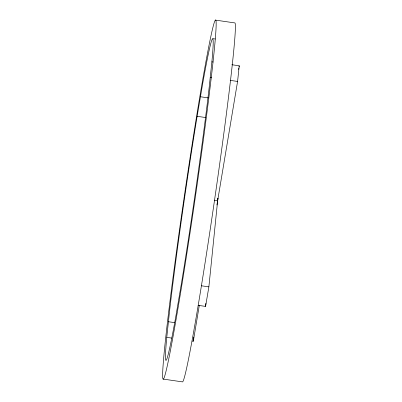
<?xml version="1.0" encoding="UTF-8"?>
<svg xmlns="http://www.w3.org/2000/svg" width="402" height="402" viewBox="0 0 402 402"><rect width="100%" height="100%" fill="white"/><g stroke="black" fill="none" stroke-linecap="round" stroke-linejoin="round"><path stroke-width="0.6" d="M198.136 305.334L205.563 306.409L205.879 303.294M205.563 306.409L208.879 286.867L217.643 200.683L214.276 200.196M217.703 200.08L217.889 198.261M217.603 201.161L217.909 198.156M171.594 338.062L166.765 337.363L169.554 311.108A162.674 4.945 -81.7 0 1 197.131 116.304L202.703 83.485A162.674 4.945 -81.7 0 1 211.889 61.833L213.1 62.008M211.889 61.833L209.1 88.088A162.674 4.945 -81.7 0 1 181.528 282.897L175.95 315.716A162.674 4.945 -81.7 0 1 166.765 337.363M192.111 341.042L193.317 341.218L193.764 337.007M216.924 204.995L237.587 81.44L239.245 65.802L231.818 64.727M238.627 69.506L238.833 68.275M239.039 67.039L239.245 65.802M193.317 341.218L199.302 305.425M215.397 20.1A181.382 5.512 -81.7 0 1 180.97 290.395A181.382 5.512 -81.7 0 1 171.624 288.299A181.382 5.512 -81.7 0 1 215.397 20.1L234.703 22.904A181.382 5.512 -81.7 0 1 214.035 203.613A181.382 5.512 -81.7 0 1 182.573 381.9L163.262 379.096M212.769 38.642L215.181 38.994M210.231 77.47L211.437 77.646M230.16 80.36L237.587 81.44M200.452 96.756L208.296 97.897M197.131 116.304L205.578 117.53M201.452 285.787L208.879 286.867M168.428 321.726L174.463 322.605"/></g></svg>
